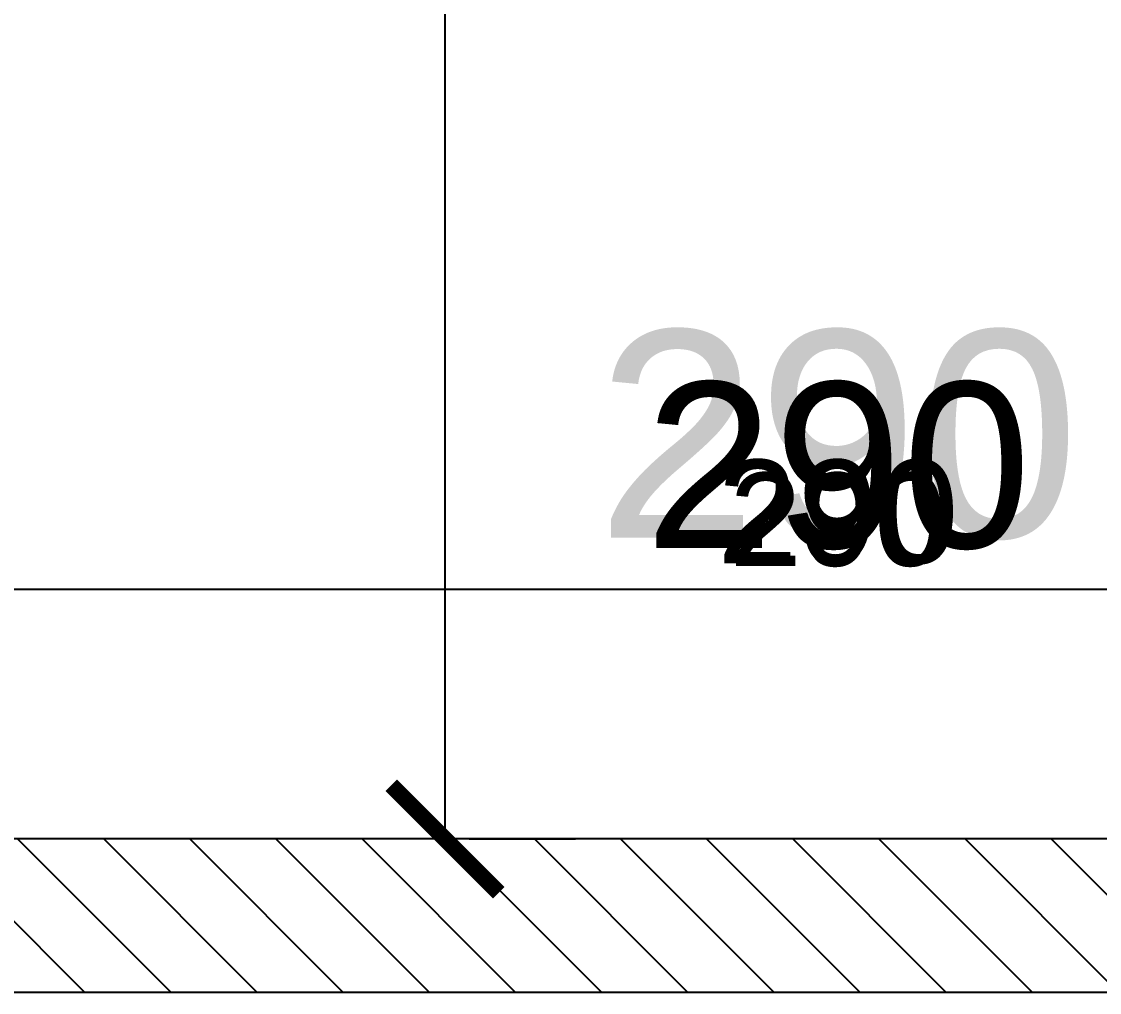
# Model space of a CAD drawing. Header units: millimetres. Extents: x -26398 to 135532, y -376633 to 43268.
# Drawn here: x 17023.2 to 17163.7, y -358681 to -358554.5 of the extents above; entities that cross this region are included whole.
import ezdxf

# ---------------------------------------------------------------- set-up
doc = ezdxf.new("R2010")
doc.units = ezdxf.units.MM
for name, color, linetype in [('DIM', 7, 'Continuous'), ('DIM @ 10', 7, 'Continuous'), ('DIM @ 4.5', 7, 'Continuous'), ('DIM @ 5', 7, 'Continuous'), ('DIM @ 8', 7, 'Continuous'), ('TƯỜNG', 52, 'Continuous')]:
    doc.layers.add(name, color=color, linetype=linetype)
doc.styles.get("Standard").update_dxf_attribs({"font": 'arial.ttf'})
doc.dimstyles.new('SCALE dimmatbang', dxfattribs={"dimscale": 70, "dimtxt": 2.7, "dimasz": 1.4, "dimexe": 1.7, "dimexo": 0.7, "dimtad": 1, "dimtoh": 1, "dimdec": 1, "dimtxsty": 'Standard', "dimblk": 'ARCHTICK', "dimcen": 2.5, "dimclrd": 1, "dimclre": 256, "dimadec": 0, "dimazin": 0, "dimtfac": 1, "dimtdec": 1, "dimtmove": 0, "dimatfit": 3, "dimfxl": 1, "dimarcsym": 0})

# ---------------------------------------------------------------- blocks, each defined once
blk = doc.blocks.new('_ArchTick')
at = {"color": 0, "linetype": 'ByBlock', "const_width": 0.15}
blk.add_lwpolyline([(-0.5, -0.5), (0.5, 0.5)], dxfattribs=at)
blk = doc.blocks.new('*D8660')
at = {"layer": 'DEFPOINTS', "color": 0, "transparency": 16777216}
for p in [(16984.6, -358609.43), (17274.6, -358628.44), (17274.6, -358628.44)]:
    blk.add_point(p, dxfattribs=at)
at = {"layer": 'DIM', "lineweight": -2, "transparency": 16777216}
for p, q in [((16984.6, -358612.58), (16984.6, -358636.09)), ((17274.6, -358625.29), (17274.6, -358620.79))]:
    blk.add_line(p, q, dxfattribs=at)
at = {"layer": 'DIM', "color": 1, "lineweight": -2, "transparency": 16777216}
blk.add_line((16984.6, -358628.44), (17274.6, -358628.44), dxfattribs=at)
at = {"layer": 'DIM', "color": 1, "lineweight": -2, "transparency": 16777216, "xscale": 6.3, "yscale": 6.3, "zscale": 6.3, "rotation": 180}
blk.add_blockref('_ArchTick', (16984.6, -358628.44), dxfattribs=at)
at = {"layer": 'DIM', "color": 1, "lineweight": -2, "transparency": 16777216, "xscale": 6.3, "yscale": 6.3, "zscale": 6.3}
blk.add_blockref('_ArchTick', (17274.6, -358628.44), dxfattribs=at)
at = {"layer": 'DIM', "color": 0, "transparency": 16777216, "insert": (17129.6, -358619.42), "char_height": 12.15, "attachment_point": 5}
blk.add_mtext('290', dxfattribs=at)
blk = doc.blocks.new('*D8661')
at = {"layer": 'DEFPOINTS', "color": 0, "transparency": 16777216}
for p in [(16984.6, -358609.43), (17274.6, -358628.44), (17274.6, -358628.44)]:
    blk.add_point(p, dxfattribs=at)
at = {"layer": 'DIM', "lineweight": -2, "transparency": 16777216}
for p, q in [((17274.6, -358621.44), (17274.6, -358611.44)), ((16984.6, -358616.43), (16984.6, -358645.44))]:
    blk.add_line(p, q, dxfattribs=at)
at = {"layer": 'DIM', "color": 1, "lineweight": -2, "transparency": 16777216}
blk.add_line((16984.6, -358628.44), (17274.6, -358628.44), dxfattribs=at)
at = {"layer": 'DIM', "color": 1, "lineweight": -2, "transparency": 16777216, "xscale": 14, "yscale": 14, "zscale": 14, "rotation": 180}
blk.add_blockref('_ArchTick', (16984.6, -358628.44), dxfattribs=at)
at = {"layer": 'DIM', "color": 1, "lineweight": -2, "transparency": 16777216, "xscale": 14, "yscale": 14, "zscale": 14}
blk.add_blockref('_ArchTick', (17274.6, -358628.44), dxfattribs=at)
at = {"layer": 'DIM', "color": 0, "transparency": 16777216, "insert": (17129.6, -358608.4), "char_height": 27, "attachment_point": 5}
blk.add_mtext('290', dxfattribs=at)
blk = doc.blocks.new('*D8662')
at = {"layer": 'DEFPOINTS', "color": 0, "transparency": 16777216}
for p in [(16984.6, -358609.43), (17274.6, -358628.44), (17274.6, -358628.44)]:
    blk.add_point(p, dxfattribs=at)
at = {"layer": 'DIM', "lineweight": -2, "transparency": 16777216}
for p, q in [((16984.6, -358615.03), (16984.6, -358642.04)), ((17274.6, -358622.84), (17274.6, -358614.84))]:
    blk.add_line(p, q, dxfattribs=at)
at = {"layer": 'DIM', "color": 1, "lineweight": -2, "transparency": 16777216}
blk.add_line((16984.6, -358628.44), (17274.6, -358628.44), dxfattribs=at)
at = {"layer": 'DIM', "color": 1, "lineweight": -2, "transparency": 16777216, "xscale": 11.2, "yscale": 11.2, "zscale": 11.2, "rotation": 180}
blk.add_blockref('_ArchTick', (16984.6, -358628.44), dxfattribs=at)
at = {"layer": 'DIM', "color": 1, "lineweight": -2, "transparency": 16777216, "xscale": 11.2, "yscale": 11.2, "zscale": 11.2}
blk.add_blockref('_ArchTick', (17274.6, -358628.44), dxfattribs=at)
at = {"layer": 'DIM', "color": 0, "transparency": 16777216, "insert": (17129.6, -358612.41), "char_height": 21.6, "attachment_point": 5}
blk.add_mtext('290', dxfattribs=at)
blk = doc.blocks.new('*D8663')
at = {"layer": 'DEFPOINTS', "color": 0, "transparency": 16777216}
for p in [(16984.6, -358609.43), (17274.6, -358628.44), (17274.6, -358628.44)]:
    blk.add_point(p, dxfattribs=at)
at = {"layer": 'DIM', "lineweight": -2, "transparency": 16777216}
for p, q in [((16984.6, -358612.93), (16984.6, -358636.94)), ((17274.6, -358624.94), (17274.6, -358619.94))]:
    blk.add_line(p, q, dxfattribs=at)
at = {"layer": 'DIM', "color": 1, "lineweight": -2, "transparency": 16777216}
blk.add_line((16984.6, -358628.44), (17274.6, -358628.44), dxfattribs=at)
at = {"layer": 'DIM', "color": 1, "lineweight": -2, "transparency": 16777216, "xscale": 7, "yscale": 7, "zscale": 7, "rotation": 180}
blk.add_blockref('_ArchTick', (16984.6, -358628.44), dxfattribs=at)
at = {"layer": 'DIM', "color": 1, "lineweight": -2, "transparency": 16777216, "xscale": 7, "yscale": 7, "zscale": 7}
blk.add_blockref('_ArchTick', (17274.6, -358628.44), dxfattribs=at)
at = {"layer": 'DIM', "color": 0, "transparency": 16777216, "insert": (17129.6, -358618.42), "char_height": 13.5, "attachment_point": 5}
blk.add_mtext('290', dxfattribs=at)
blk = doc.blocks.new('*D8664')
at = {"layer": 'DEFPOINTS', "color": 0, "transparency": 16777216}
for p in [(17078.4, -358291), (17078.4, -358291), (17078.4, -358661)]:
    blk.add_point(p, dxfattribs=at)
at = {"layer": 'DIM', "color": 1, "lineweight": -2, "transparency": 16777216}
blk.add_line((17078.4, -358661), (17078.4, -358291), dxfattribs=at)
at = {"layer": 'DIM', "lineweight": -2, "transparency": 16777216}
for p, q in [((17081.55, -358291), (17086.05, -358291)), ((17081.55, -358661), (17086.05, -358661))]:
    blk.add_line(p, q, dxfattribs=at)
at = {"layer": 'DIM', "color": 1, "lineweight": -2, "transparency": 16777216, "xscale": 6.3, "yscale": 6.3, "zscale": 6.3}
for p, rotation in [((17078.4, -358291), 90), ((17078.4, -358661), 270)]:
    blk.add_blockref('_ArchTick', p, dxfattribs=dict(at, rotation=rotation))
at = {"layer": 'DIM', "color": 0, "transparency": 16777216, "insert": (17069.38, -358476), "char_height": 12.15, "attachment_point": 5, "rotation": 90}
blk.add_mtext('370', dxfattribs=at)
blk = doc.blocks.new('*D8665')
at = {"layer": 'DEFPOINTS', "color": 0, "transparency": 16777216}
for p in [(17078.4, -358291), (17078.4, -358291), (17078.4, -358661)]:
    blk.add_point(p, dxfattribs=at)
at = {"layer": 'DIM', "color": 1, "lineweight": -2, "transparency": 16777216}
blk.add_line((17078.4, -358661), (17078.4, -358291), dxfattribs=at)
at = {"layer": 'DIM', "lineweight": -2, "transparency": 16777216}
for p, q in [((17085.4, -358291), (17095.4, -358291)), ((17085.4, -358661), (17095.4, -358661))]:
    blk.add_line(p, q, dxfattribs=at)
at = {"layer": 'DIM', "color": 1, "lineweight": -2, "transparency": 16777216, "xscale": 14, "yscale": 14, "zscale": 14}
for p, rotation in [((17078.4, -358291), 90), ((17078.4, -358661), 270)]:
    blk.add_blockref('_ArchTick', p, dxfattribs=dict(at, rotation=rotation))
at = {"layer": 'DIM', "color": 0, "transparency": 16777216, "insert": (17058.36, -358476), "char_height": 27, "attachment_point": 5, "rotation": 90}
blk.add_mtext('370', dxfattribs=at)
blk = doc.blocks.new('*D8666')
at = {"layer": 'DEFPOINTS', "color": 0, "transparency": 16777216}
for p in [(17078.4, -358291), (17078.4, -358291), (17078.4, -358661)]:
    blk.add_point(p, dxfattribs=at)
at = {"layer": 'DIM', "color": 1, "lineweight": -2, "transparency": 16777216}
blk.add_line((17078.4, -358661), (17078.4, -358291), dxfattribs=at)
at = {"layer": 'DIM', "lineweight": -2, "transparency": 16777216}
for p, q in [((17084, -358291), (17092, -358291)), ((17084, -358661), (17092, -358661))]:
    blk.add_line(p, q, dxfattribs=at)
at = {"layer": 'DIM', "color": 1, "lineweight": -2, "transparency": 16777216, "xscale": 11.2, "yscale": 11.2, "zscale": 11.2}
for p, rotation in [((17078.4, -358291), 90), ((17078.4, -358661), 270)]:
    blk.add_blockref('_ArchTick', p, dxfattribs=dict(at, rotation=rotation))
at = {"layer": 'DIM', "color": 0, "transparency": 16777216, "insert": (17062.37, -358476), "char_height": 21.6, "attachment_point": 5, "rotation": 90}
blk.add_mtext('370', dxfattribs=at)
blk = doc.blocks.new('*D8667')
at = {"layer": 'DEFPOINTS', "color": 0, "transparency": 16777216}
for p in [(17078.4, -358291), (17078.4, -358291), (17078.4, -358661)]:
    blk.add_point(p, dxfattribs=at)
at = {"layer": 'DIM', "color": 1, "lineweight": -2, "transparency": 16777216}
blk.add_line((17078.4, -358661), (17078.4, -358291), dxfattribs=at)
at = {"layer": 'DIM', "lineweight": -2, "transparency": 16777216}
for p, q in [((17081.9, -358291), (17086.9, -358291)), ((17081.9, -358661), (17086.9, -358661))]:
    blk.add_line(p, q, dxfattribs=at)
at = {"layer": 'DIM', "color": 1, "lineweight": -2, "transparency": 16777216, "xscale": 7, "yscale": 7, "zscale": 7}
for p, rotation in [((17078.4, -358291), 90), ((17078.4, -358661), 270)]:
    blk.add_blockref('_ArchTick', p, dxfattribs=dict(at, rotation=rotation))
at = {"layer": 'DIM', "color": 0, "transparency": 16777216, "insert": (17068.38, -358476), "char_height": 13.5, "attachment_point": 5, "rotation": 90}
blk.add_mtext('370', dxfattribs=at)
blk = doc.blocks.new('*U9409')
at = {"layer": 'DIM @ 10'}
dim = blk.add_linear_dim(base=(17274.6, -358628.44), p1=(16984.6, -358609.43), p2=(17274.6, -358628.44), angle=180, dimstyle='SCALE dimmatbang', override={"dimscale": 10, "dimtix": 0, "dimtofl": 1, "dimtmove": 0, "dimatfit": 3}, dxfattribs=at)
dim.commit()
dim.dimension.update_dxf_attribs({"geometry": '*D8661', "text_midpoint": (17129.6, -358608.4)})
at = {"layer": 'DIM @ 4.5'}
dim = blk.add_linear_dim(base=(17274.6, -358628.44), p1=(16984.6, -358609.43), p2=(17274.6, -358628.44), angle=180, dimstyle='SCALE dimmatbang', override={"dimscale": 4.5, "dimtix": 0, "dimtofl": 1, "dimtmove": 0, "dimatfit": 3}, dxfattribs=at)
dim.commit()
dim.dimension.update_dxf_attribs({"geometry": '*D8660', "text_midpoint": (17129.6, -358619.42)})
at = {"layer": 'DIM @ 5'}
dim = blk.add_linear_dim(base=(17274.6, -358628.44), p1=(16984.6, -358609.43), p2=(17274.6, -358628.44), angle=180, dimstyle='SCALE dimmatbang', override={"dimscale": 5, "dimtix": 0, "dimtofl": 1, "dimtmove": 0, "dimatfit": 3}, dxfattribs=at)
dim.commit()
dim.dimension.update_dxf_attribs({"geometry": '*D8663', "text_midpoint": (17129.6, -358618.42)})
at = {"layer": 'DIM @ 8'}
dim = blk.add_linear_dim(base=(17274.6, -358628.44), p1=(16984.6, -358609.43), p2=(17274.6, -358628.44), angle=180, dimstyle='SCALE dimmatbang', override={"dimscale": 8, "dimtix": 0, "dimtofl": 1, "dimtmove": 0, "dimatfit": 3}, dxfattribs=at)
dim.commit()
dim.dimension.update_dxf_attribs({"geometry": '*D8662', "text_midpoint": (17129.6, -358612.41)})
blk = doc.blocks.new('*U9410')
at = {"layer": 'DIM @ 10'}
dim = blk.add_linear_dim(base=(17078.4, -358291), p1=(17078.4, -358661), p2=(17078.4, -358291), angle=90, dimstyle='SCALE dimmatbang', override={"dimscale": 10, "dimtix": 0, "dimtofl": 1, "dimtmove": 0, "dimatfit": 3}, dxfattribs=at)
dim.commit()
dim.dimension.update_dxf_attribs({"geometry": '*D8665', "text_midpoint": (17058.36, -358476)})
at = {"layer": 'DIM @ 4.5'}
dim = blk.add_linear_dim(base=(17078.4, -358291), p1=(17078.4, -358661), p2=(17078.4, -358291), angle=90, dimstyle='SCALE dimmatbang', override={"dimscale": 4.5, "dimtix": 0, "dimtofl": 1, "dimtmove": 0, "dimatfit": 3}, dxfattribs=at)
dim.commit()
dim.dimension.update_dxf_attribs({"geometry": '*D8664', "text_midpoint": (17069.38, -358476)})
at = {"layer": 'DIM @ 5'}
dim = blk.add_linear_dim(base=(17078.4, -358291), p1=(17078.4, -358661), p2=(17078.4, -358291), angle=90, dimstyle='SCALE dimmatbang', override={"dimscale": 5, "dimtix": 0, "dimtofl": 1, "dimtmove": 0, "dimatfit": 3}, dxfattribs=at)
dim.commit()
dim.dimension.update_dxf_attribs({"geometry": '*D8667', "text_midpoint": (17068.38, -358476)})
at = {"layer": 'DIM @ 8'}
dim = blk.add_linear_dim(base=(17078.4, -358291), p1=(17078.4, -358661), p2=(17078.4, -358291), angle=90, dimstyle='SCALE dimmatbang', override={"dimscale": 8, "dimtix": 0, "dimtofl": 1, "dimtmove": 0, "dimatfit": 3}, dxfattribs=at)
dim.commit()
dim.dimension.update_dxf_attribs({"geometry": '*D8666', "text_midpoint": (17062.37, -358476)})

msp = doc.modelspace()

# ---------------------------------------------------------------- hatches: boundary and pattern name
at = {"layer": 'TƯỜNG'}
h = msp.add_hatch(dxfattribs=at)
h.set_pattern_fill('ANSI31', color=256, scale=2.5, angle=90)
h.set_pattern_definition([(135, (13712.819, -369068.479), (-5.61266, -5.61266), [])])
h.paths.add_polyline_path([(16079.6, -358281), (16079.6, -358661), (16089.6, -358661), (16089.6, -358291), (16674.6, -358291), (16674.6, -358661), (16684.6, -358661), (16684.6, -358291), (16974.6, -358291), (16974.6, -358661), (16984.6, -358661), (16984.6, -358291), (17274.6, -358291), (17274.6, -358661), (17284.6, -358661), (17284.6, -358291), (18069.6, -358291), (18069.6, -358661), (18079.6, -358661), (18079.6, -358291), (18659.6, -358291), (18659.6, -358281), (18079.6, -358281), (16679.6, -358281)], flags=17)
h.paths.add_polyline_path([(16689.6, -358071), (16689.6, -357701), (16679.6, -357701), (16679.6, -358071), (16089.6, -358071), (16089.6, -357701), (16079.6, -357701), (16079.6, -358081), (16679.6, -358081), (17679.6, -358081), (18659.6, -358081), (18659.6, -358071), (17689.6, -358071), (17689.6, -357701), (17679.6, -357701), (17679.6, -358071)], flags=17)
h.paths.add_polyline_path([(15799.6, -358661), (15799.6, -358681), (18679.6, -358681), (18679.6, -357681), (15779.6, -357681), (15779.6, -358661), (15799.6, -358661), (15799.6, -357701), (18659.6, -357701), (18659.6, -358661)])
h.paths.add_polyline_path([(15779.6, -358661), (15779.6, -358681), (15799.6, -358681), (15799.6, -358661)], flags=17)

# ---------------------------------------------------------------- linework, layer by layer
for p, q in [((18659.6, -358661), (15779.6, -358661)), ((18679.6, -358681), (15779.6, -358681))]:
    msp.add_line(p, q, dxfattribs=at)
msp.add_lwpolyline([(15779.6, -358681), (15779.6, -357681), (18679.6, -357681), (18679.6, -358681)], close=True, dxfattribs=at)

# ---------------------------------------------------------------- block references
at = {"layer": 'DIM'}
for name in ['*U9410', '*U9409']:
    msp.add_blockref(name, (0, 0), dxfattribs=at)

doc.saveas('drawing.dxf')
